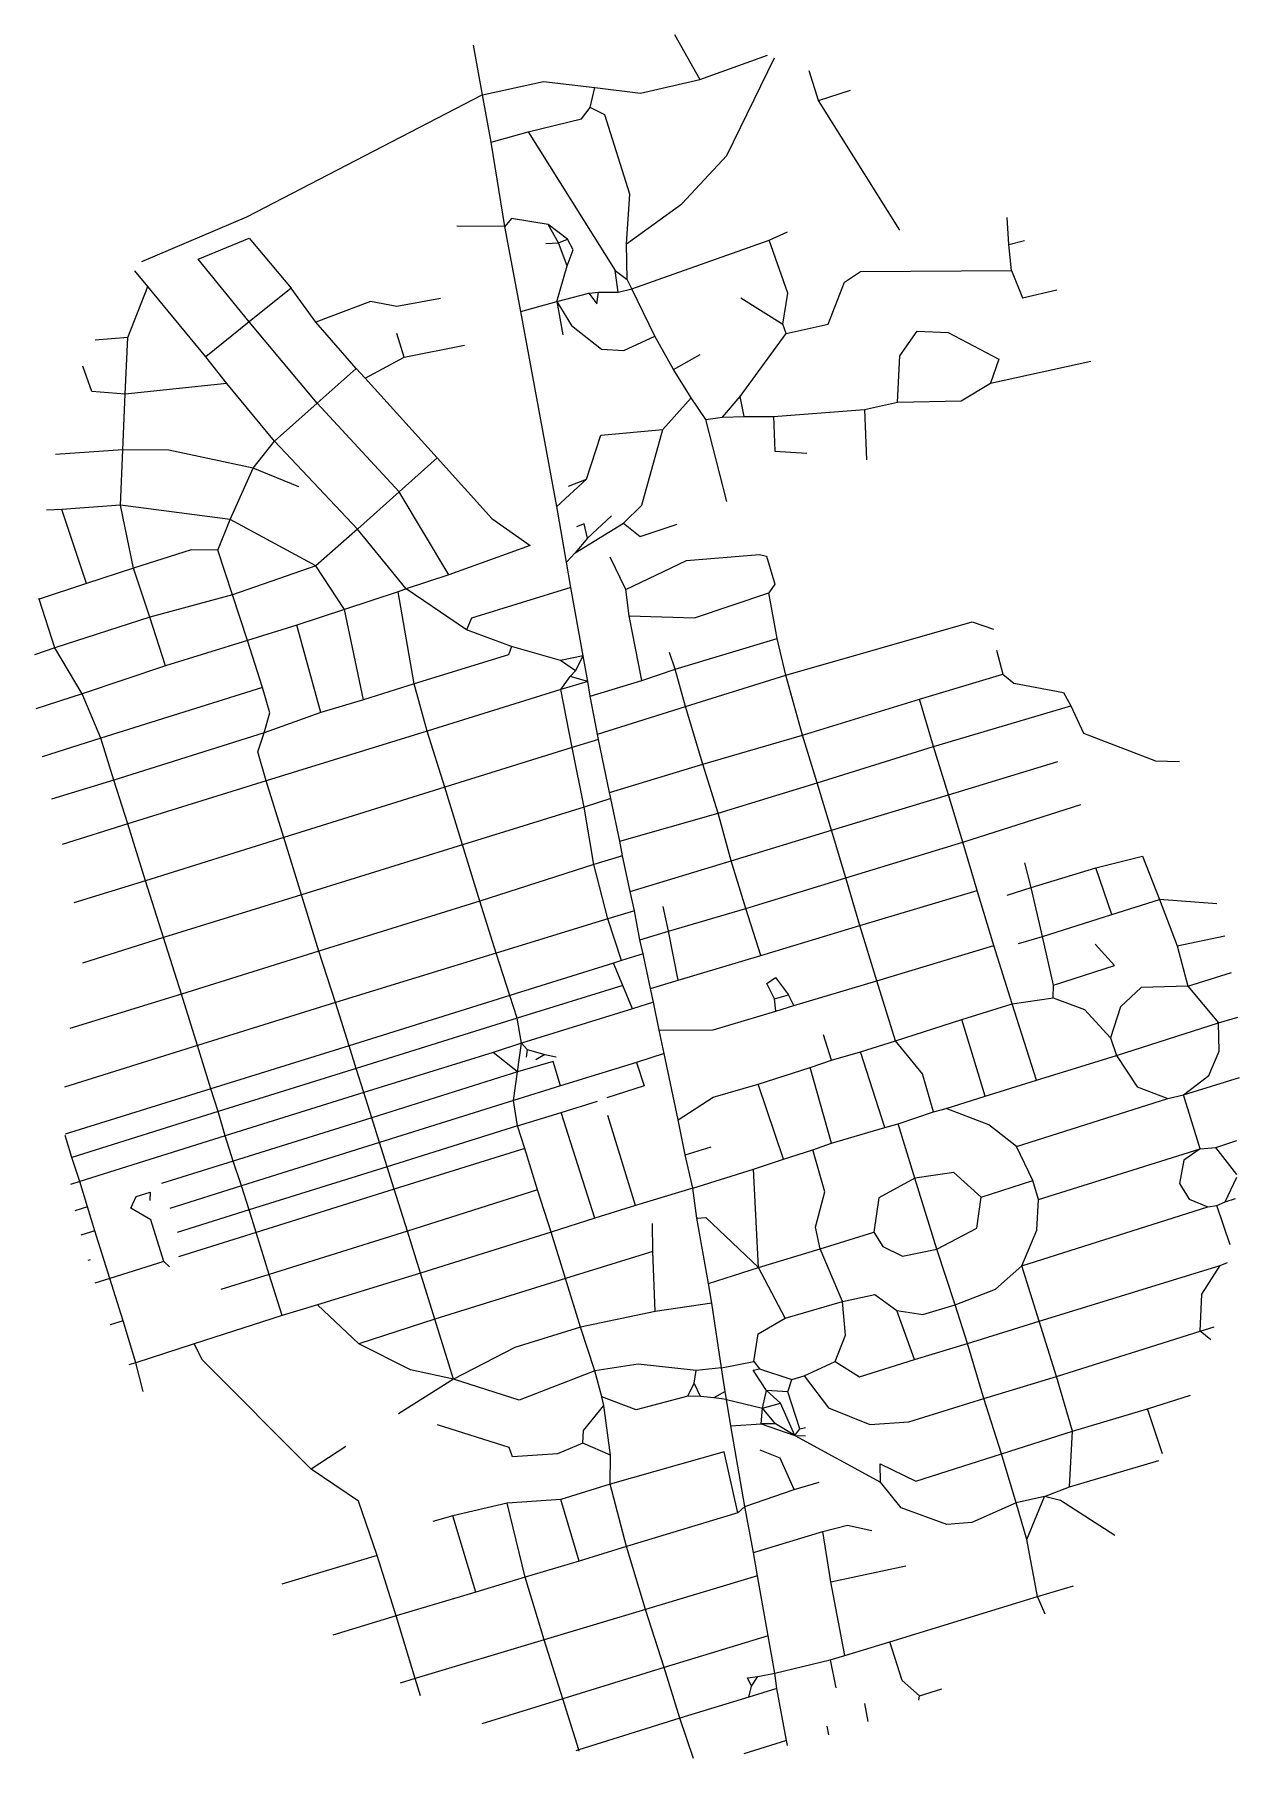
# Model space of a CAD drawing. Header units: metres. Extents: x 627423 to 629748, y 4841481 to 4844807.
import ezdxf

# ---------------------------------------------------------------- set-up
doc = ezdxf.new("R2010")
doc.units = ezdxf.units.M

msp = doc.modelspace()

# ---------------------------------------------------------------- linework, layer by layer
at = {"layer": 'ROADS'}
for points in [[(628657.8, 4844806.6), (628706.7, 4844719.7)], [(628287.8, 4844690.2), (628269.9, 4844785.8)], [(628565.3, 4844402.8), (628672, 4844479.8), (628758.9, 4844572.9), (628851.1, 4844761.6)], [(628706.7, 4844719.7), (628837.2, 4844766.4)], [(628935.7, 4844679.2), (628918, 4844736.6)], [(628287.8, 4844690.2), (628405.5, 4844716.1), (628504.4, 4844704.2)], [(628495.2, 4844665.7), (628504.4, 4844704.2)], [(628504.4, 4844704.2), (628592.5, 4844693.7), (628706.7, 4844719.7)], [(628287.8, 4844690.2), (627832.2, 4844454.4), (627629.7, 4844367.9)], [(628304.5, 4844599.1), (628287.8, 4844690.2)], [(628935.7, 4844679.2), (628997.7, 4844699.1)], [(629092.3, 4844429.3), (628935.7, 4844679.2)], [(628375.4, 4844619), (628478.7, 4844643.6), (628495.2, 4844665.7)], [(628565.3, 4844402.8), (628571.9, 4844498.7), (628523.4, 4844651.9), (628495.2, 4844665.7)], [(628304.5, 4844599.1), (628375.4, 4844619)], [(628375.4, 4844619), (628543.3, 4844351.2)], [(628330.8, 4844436.5), (628304.5, 4844599.1)], [(628330.8, 4844436.5), (628238.1, 4844436.8)], [(628414.4, 4844440.4), (628343.7, 4844451.4), (628330.8, 4844436.5)], [(628361.2, 4844272.5), (628330.8, 4844436.5)], [(628433.9, 4844404.7), (628414.4, 4844440.4)], [(628451.6, 4844411.6), (628414.4, 4844440.4)], [(629303, 4844401.6), (629299.4, 4844453.3)], [(627837.5, 4844252.7), (627739, 4844373.2), (627837.5, 4844413.7), (627918.7, 4844317.6)], [(628410, 4844403.4), (628433.9, 4844404.7)], [(628433.9, 4844404.7), (628451.6, 4844411.6)], [(628450.8, 4844360.7), (628433.9, 4844404.7)], [(628450.8, 4844360.7), (628462.6, 4844391), (628451.6, 4844411.6)], [(628566.8, 4844334.3), (628565.3, 4844402.8)], [(628575.7, 4844315.9), (628840.6, 4844409.7)], [(628840.6, 4844409.7), (628876, 4844425.7)], [(628867.1, 4844248.1), (628876.7, 4844307.5), (628840.6, 4844409.7)], [(629303, 4844401.6), (629333.2, 4844409.1)], [(629307.9, 4844351.3), (629303, 4844401.6)], [(627642, 4844320.5), (627616.7, 4844350.5)], [(628430.8, 4844291.5), (628450.8, 4844360.7)], [(628549.4, 4844309.8), (628543.3, 4844351.2)], [(628543.3, 4844351.2), (628566.8, 4844334.3)], [(628575.7, 4844315.9), (628566.8, 4844334.3)], [(628873.3, 4844229.9), (628954.5, 4844248.2), (628985.6, 4844329.2), (629016.6, 4844349.3), (629307.9, 4844351.3)], [(629307.9, 4844351.3), (629329.2, 4844298.8), (629395.7, 4844314.1)], [(627603.2, 4844221.9), (627642, 4844320.5)], [(627753.7, 4844184.6), (627642, 4844320.5)], [(627918.7, 4844317.6), (627837.5, 4844252.7)], [(627966.2, 4844251.8), (627918.7, 4844317.6)], [(628430.8, 4844291.5), (628492.7, 4844307.6)], [(628492.7, 4844307.6), (628507.8, 4844287.2), (628511.2, 4844309.6)], [(628492.7, 4844307.6), (628511.2, 4844309.6)], [(628511.2, 4844309.6), (628549.4, 4844309.8)], [(628549.4, 4844309.8), (628575.7, 4844315.9)], [(628620.3, 4844224.7), (628575.7, 4844315.9)], [(628206.8, 4844297.7), (628122.6, 4844281.7), (628071.3, 4844291.7), (627966.2, 4844251.8)], [(628361.2, 4844272.5), (628430.8, 4844291.5)], [(628430.7, 4843896.3), (628361.2, 4844272.5)], [(628430.8, 4844291.5), (628459.4, 4844245.3), (628517.1, 4844199.7), (628560.5, 4844196.8), (628620.3, 4844224.7)], [(628430.8, 4844291.5), (628442.2, 4844227.5)], [(628786, 4844298.9), (628867.1, 4844248.1)], [(627837.5, 4844252.7), (627753.7, 4844184.6)], [(627968.5, 4844095.2), (627837.5, 4844252.7)], [(628043.7, 4844162.7), (627966.2, 4844251.8)], [(628873.3, 4844229.9), (628867.1, 4844248.1)], [(627603.2, 4844221.9), (627540.3, 4844217.3)], [(627598, 4844112.9), (627603.2, 4844221.9)], [(628136.2, 4844184.5), (628122.1, 4844229.7)], [(628136.2, 4844184.5), (628253, 4844207.5)], [(628656.1, 4844160.5), (628620.3, 4844224.7)], [(628784.8, 4844108.5), (628873.3, 4844229.9)], [(629088.1, 4844097.7), (629092.3, 4844186.7), (629125.8, 4844234.2), (629185.8, 4844231.7), (629283.3, 4844180.6), (629267.6, 4844133.8)], [(627794.2, 4844133.3), (627753.7, 4844184.6)], [(628061.2, 4844143.9), (628136.2, 4844184.5)], [(628656.1, 4844160.5), (628707.2, 4844189.3)], [(629267.6, 4844133.8), (629460.9, 4844176.4)], [(627598, 4844112.9), (627533.7, 4844117.7), (627516.8, 4844167.1)], [(627968.5, 4844095.2), (628043.7, 4844162.7)], [(628061.2, 4844143.9), (628043.7, 4844162.7)], [(628200.4, 4843989.8), (628061.2, 4844143.9)], [(628690.1, 4844105.8), (628656.1, 4844160.5)], [(627593.6, 4844005.4), (627598, 4844112.9)], [(627794.2, 4844133.3), (627598, 4844112.9)], [(627886.1, 4844022.1), (627794.2, 4844133.3)], [(628635.5, 4844044.6), (628690.1, 4844105.8)], [(628718.2, 4844064.2), (628690.1, 4844105.8)], [(628750.4, 4844068.3), (628784.8, 4844108.5)], [(628792.6, 4844069.5), (628784.8, 4844108.5)], [(629088.1, 4844097.7), (629211.2, 4844100.3), (629267.6, 4844133.8)], [(627886.1, 4844022.1), (627968.5, 4844095.2)], [(628126.6, 4843924.6), (627968.5, 4844095.2)], [(628718.2, 4844064.2), (628750.4, 4844068.3)], [(628750.4, 4844068.3), (628792.6, 4844069.5)], [(628792.6, 4844069.5), (628849.1, 4844070)], [(628849.1, 4844070), (629024.6, 4844083.5)], [(628849.1, 4844070), (628851.8, 4844003), (628913.5, 4843999.2)], [(629024.6, 4844083.5), (629088.1, 4844097.7)], [(629024.6, 4844083.5), (629028.6, 4843986)], [(628488.3, 4843948.9), (628515.6, 4844033.9), (628635.5, 4844044.6)], [(628559.5, 4843864.3), (628594.6, 4843898.8), (628635.5, 4844044.6)], [(628759.2, 4843906), (628718.2, 4844064.2)], [(627593.6, 4844005.4), (627463.8, 4843996.5)], [(627589.2, 4843899), (627593.6, 4844005.4)], [(627845.3, 4843969.9), (627682.3, 4844004.9), (627593.6, 4844005.4)], [(627845.3, 4843969.9), (627886.1, 4844022.1)], [(628046.3, 4843852.4), (627886.1, 4844022.1)], [(627800.9, 4843871.4), (627845.3, 4843969.9)], [(627933.4, 4843934.3), (627845.3, 4843969.9)], [(628200.4, 4843989.8), (628126.6, 4843924.6)], [(628200.4, 4843989.8), (628305.4, 4843872.9), (628379.3, 4843821.2), (628222.3, 4843764.3)], [(628430.7, 4843896.3), (628488.3, 4843948.9)], [(628453.4, 4843935.7), (628488.3, 4843948.9)], [(628126.6, 4843924.6), (628046.3, 4843852.4)], [(628222.3, 4843764.3), (628126.6, 4843924.6)], [(627475.9, 4843890.6), (627446.2, 4843889)], [(627589.2, 4843899), (627475.9, 4843890.6)], [(627523.4, 4843747.6), (627475.9, 4843890.6)], [(627614.4, 4843777.3), (627589.2, 4843899)], [(627800.9, 4843871.4), (627589.2, 4843899)], [(627777, 4843811.8), (627800.9, 4843871.4)], [(627966.2, 4843782), (627800.9, 4843871.4)], [(628449.5, 4843789.1), (628430.7, 4843896.3)], [(628536.7, 4843878.5), (628490.1, 4843835.3)], [(628046.3, 4843852.4), (627966.2, 4843782)], [(628140, 4843737.2), (628046.3, 4843852.4)], [(628466.6, 4843807), (628559.5, 4843864.3)], [(628490.1, 4843835.3), (628483.6, 4843862.6), (628469.2, 4843857.3)], [(628559.5, 4843864.3), (628591.5, 4843838.3), (628663.3, 4843862.2)], [(627777, 4843811.8), (627725.5, 4843812.8), (627614.4, 4843777.3)], [(627805.1, 4843725.7), (627777, 4843811.8)], [(628449.5, 4843789.1), (628466.6, 4843807)], [(628490.1, 4843835.3), (628466.6, 4843807)], [(628564.2, 4843736.2), (628680.8, 4843792.1), (628821.7, 4843803.4), (628835.4, 4843800.2), (628851.2, 4843746.7), (628839.9, 4843729.8)], [(627614.4, 4843777.3), (627523.4, 4843747.6)], [(627645.7, 4843683), (627614.4, 4843777.3)], [(627966.2, 4843782), (627805.1, 4843725.7)], [(628021.2, 4843697.8), (627966.2, 4843782)], [(628457.8, 4843740.1), (628449.5, 4843789.1)], [(628564.2, 4843736.2), (628533.8, 4843798.8)], [(627523.4, 4843747.6), (627432.1, 4843717.6)], [(628140, 4843737.2), (628124.6, 4843731.7)], [(628222.3, 4843764.3), (628140, 4843737.2)], [(628256.8, 4843658.1), (628140, 4843737.2)], [(628457.8, 4843740.1), (628266.6, 4843680.9), (628256.8, 4843658.1)], [(628481.6, 4843608.3), (628457.8, 4843740.1)], [(628570.8, 4843685.2), (628564.2, 4843736.2)], [(627432.1, 4843717.6), (627431.5, 4843717.4)], [(627432.1, 4843717.6), (627431.7, 4843718.7)], [(627462.6, 4843623.4), (627432.1, 4843717.6)], [(627805.1, 4843725.7), (627645.7, 4843683)], [(627834.1, 4843638), (627805.1, 4843725.7)], [(628124.6, 4843731.7), (628021.2, 4843697.8)], [(628155.7, 4843554.1), (628124.6, 4843731.7)], [(628570.8, 4843685.2), (628696.3, 4843681.4), (628839.9, 4843729.8)], [(628855.8, 4843641.9), (628839.9, 4843729.8)], [(627645.7, 4843683), (627462.6, 4843623.4)], [(627676.3, 4843589), (627645.7, 4843683)], [(628021.2, 4843697.8), (627929.4, 4843667.4)], [(628057.8, 4843523.5), (628021.2, 4843697.8)], [(628594.6, 4843560.6), (628570.8, 4843685.2)], [(628872.6, 4843570.9), (629232.2, 4843673.9), (629273.5, 4843659.6)], [(627834.1, 4843638), (627676.3, 4843589)], [(627929.4, 4843667.4), (627834.1, 4843638)], [(627863.2, 4843547.1), (627834.1, 4843638)], [(627975.7, 4843498.7), (627929.4, 4843667.4)], [(628343.3, 4843626.1), (628256.8, 4843658.1)], [(628659, 4843582.5), (628855.8, 4843641.9)], [(628872.6, 4843570.9), (628855.8, 4843641.9)], [(627462.6, 4843623.4), (627423.3, 4843610.2)], [(627515.5, 4843535), (627462.6, 4843623.4)], [(628343.3, 4843626.1), (628337.6, 4843610.4), (628155.7, 4843554.1)], [(628438, 4843599), (628343.3, 4843626.1)], [(628481.6, 4843608.3), (628438, 4843599)], [(628467.2, 4843579.3), (628481.6, 4843608.3)], [(628490.5, 4843559), (628481.6, 4843608.3)], [(628659, 4843582.5), (628648, 4843614.7)], [(629279.2, 4843619.1), (629291.5, 4843572.9)], [(627676.3, 4843589), (627515.5, 4843535)], [(628467.2, 4843579.3), (628438, 4843599)], [(628456.5, 4843568.6), (628467.2, 4843579.3)], [(628594.6, 4843560.6), (628659, 4843582.5)], [(628679.3, 4843510.8), (628659, 4843582.5)], [(628679.3, 4843510.8), (628872.6, 4843570.9)], [(628904.8, 4843455.5), (628872.6, 4843570.9)], [(629130.7, 4843524.7), (629291.5, 4843572.9)], [(629291.5, 4843572.9), (629312.7, 4843555.5), (629408.1, 4843537.5), (629422.6, 4843511.9)], [(627863.2, 4843547.1), (627551.6, 4843449.5)], [(627866.1, 4843460), (627877.4, 4843498.3), (627863.2, 4843547.1)], [(628155.7, 4843554.1), (628057.8, 4843523.5)], [(628181, 4843463), (628155.7, 4843554.1)], [(628438.9, 4843543.4), (628181, 4843463)], [(628438.9, 4843543.4), (628456.5, 4843568.6)], [(628490.5, 4843559), (628438.9, 4843543.4)], [(628460.5, 4843431.2), (628438.9, 4843543.4)], [(628490.5, 4843559), (628456.5, 4843568.6)], [(628495.3, 4843530.7), (628490.5, 4843559)], [(628495.3, 4843530.7), (628594.6, 4843560.6)], [(627515.5, 4843535), (627426.2, 4843506)], [(627551.6, 4843449.5), (627515.5, 4843535)], [(628057.8, 4843523.5), (627975.7, 4843498.7)], [(628509.6, 4843457.3), (628495.3, 4843530.7)], [(628509.6, 4843457.3), (628679.3, 4843510.8)], [(628712.8, 4843399), (628679.3, 4843510.8)], [(628904.8, 4843455.5), (629130.7, 4843524.7)], [(629157.4, 4843433.2), (629130.7, 4843524.7)], [(629157.4, 4843433.2), (629422.6, 4843511.9)], [(629422.6, 4843511.9), (629446.9, 4843458.9), (629585.9, 4843405.7), (629632.4, 4843404.4)], [(627975.7, 4843498.7), (627866.1, 4843460)], [(627551.6, 4843449.5), (627438, 4843413.4)], [(627576.1, 4843368.7), (627551.6, 4843449.5)], [(627866.1, 4843460), (627576.1, 4843368.7)], [(627870.3, 4843367), (627854, 4843423.2), (627866.1, 4843460)], [(628181, 4843463), (627870.3, 4843367)], [(628215.1, 4843354.8), (628181, 4843463)], [(628511.3, 4843446.8), (628460.5, 4843431.2)], [(628511.3, 4843446.8), (628509.6, 4843457.3)], [(628532.5, 4843344.8), (628511.3, 4843446.8)], [(628712.8, 4843399), (628904.8, 4843455.5)], [(628933.3, 4843363.5), (628904.8, 4843455.5)], [(628460.5, 4843431.2), (628215.1, 4843354.8)], [(628483.7, 4843316.5), (628460.5, 4843431.2)], [(628933.3, 4843363.5), (629157.4, 4843433.2)], [(629186.4, 4843340.4), (629157.4, 4843433.2)], [(629186.4, 4843340.4), (629397.1, 4843404.2)], [(628532.5, 4843344.8), (628712.8, 4843399)], [(628742.3, 4843304.8), (628712.8, 4843399)], [(627576.1, 4843368.7), (627455.9, 4843331.7)], [(627603.3, 4843283.9), (627576.1, 4843368.7)], [(627870.3, 4843367), (627603.3, 4843283.9)], [(627904.1, 4843258), (627870.3, 4843367)], [(628215.1, 4843354.8), (627904.1, 4843258)], [(628249.1, 4843243.7), (628215.1, 4843354.8)], [(628535, 4843333), (628532.5, 4843344.8)], [(628742.3, 4843304.8), (628933.3, 4843363.5)], [(628960.6, 4843271.8), (628933.3, 4843363.5)], [(628960.6, 4843271.8), (629186.4, 4843340.4)], [(629214.2, 4843248.7), (629186.4, 4843340.4)], [(628483.7, 4843316.5), (628249.1, 4843243.7)], [(628535, 4843333), (628483.7, 4843316.5)], [(628502.2, 4843205.6), (628483.7, 4843316.5)], [(628552.2, 4843250.5), (628535, 4843333)], [(628552.2, 4843250.5), (628742.3, 4843304.8)], [(628767.3, 4843212.6), (628742.3, 4843304.8)], [(629214.2, 4843248.7), (629441.7, 4843321.3)], [(627603.3, 4843283.9), (627476.5, 4843244.2)], [(627637.2, 4843174.3), (627603.3, 4843283.9)], [(628767.3, 4843212.6), (628960.6, 4843271.8)], [(628988.5, 4843180), (628960.6, 4843271.8)], [(627904.1, 4843258), (627637.2, 4843174.3)], [(627938.6, 4843147.1), (627904.1, 4843258)], [(628249.1, 4843243.7), (627938.6, 4843147.1)], [(628282.6, 4843134.9), (628249.1, 4843243.7)], [(628557.9, 4843222.6), (628552.2, 4843250.5)], [(628988.5, 4843180), (629214.2, 4843248.7)], [(629241.7, 4843155.9), (629214.2, 4843248.7)], [(628502.2, 4843205.6), (628282.6, 4843134.9)], [(628557.9, 4843222.6), (628502.2, 4843205.6)], [(628529.1, 4843100.8), (628502.2, 4843205.6)], [(628572.7, 4843153.4), (628557.9, 4843222.6)], [(628572.7, 4843153.4), (628767.3, 4843212.6)], [(628795.4, 4843121), (628767.3, 4843212.6)], [(629346, 4843161.5), (629334, 4843209)], [(629470.7, 4843199.1), (629560.9, 4843222), (629593.6, 4843138)], [(627637.2, 4843174.3), (627499, 4843131.6)], [(627672.5, 4843064.7), (627637.2, 4843174.3)], [(628795.4, 4843121), (628988.5, 4843180)], [(629015.7, 4843088.3), (628988.5, 4843180)], [(629346, 4843161.5), (629470.7, 4843199.1)], [(629501.5, 4843109.3), (629470.7, 4843199.1)], [(627938.6, 4843147.1), (627672.5, 4843064.7)], [(627971.9, 4843038.8), (627938.6, 4843147.1)], [(628580.6, 4843116.1), (628572.7, 4843153.4)], [(629015.7, 4843088.3), (629241.7, 4843155.9)], [(629274, 4843049.5), (629241.7, 4843155.9)], [(629299.5, 4843146.9), (629346, 4843161.5)], [(629367.7, 4843066.9), (629346, 4843161.5)], [(629501.5, 4843109.3), (629593.6, 4843138)], [(629593.6, 4843138), (629627.7, 4843049.1)], [(629704.2, 4843130.1), (629593.6, 4843138)], [(628282.6, 4843134.9), (627971.9, 4843038.8)], [(628314.2, 4843034.5), (628282.6, 4843134.9)], [(628580.6, 4843116.1), (628529.1, 4843100.8)], [(628591.1, 4843060.7), (628580.6, 4843116.1)], [(628646.2, 4843077), (628635.8, 4843125)], [(628646.2, 4843077), (628795.4, 4843121)], [(628824.2, 4843030), (628795.4, 4843121)], [(629367.7, 4843066.9), (629501.5, 4843109.3)], [(628529.1, 4843100.8), (628314.2, 4843034.5)], [(628555.4, 4843020.5), (628529.1, 4843100.8)], [(628591.1, 4843060.7), (628646.2, 4843077)], [(628664.8, 4842982.9), (628646.2, 4843077)], [(628824.2, 4843030), (629015.7, 4843088.3)], [(629048.4, 4842981.7), (629015.7, 4843088.3)], [(627672.5, 4843064.7), (627516.1, 4843015.7)], [(627706.9, 4842955.7), (627672.5, 4843064.7)], [(627971.9, 4843038.8), (627706.9, 4842955.7)], [(628004.1, 4842939.4), (627971.9, 4843038.8)], [(628597.8, 4843033.2), (628591.1, 4843060.7)], [(629048.4, 4842981.7), (629274, 4843049.5)], [(629309.3, 4842937.1), (629274, 4843049.5)], [(629321.5, 4843053.1), (629367.7, 4843066.9)], [(629389.2, 4842972.9), (629367.7, 4843066.9)], [(629389.2, 4842972.9), (629507, 4843011), (629469.6, 4843052.3)], [(629627.7, 4843049.1), (629719.4, 4843068.1)], [(629627.7, 4843049.1), (629647.9, 4842971.3)], [(628314.2, 4843034.5), (628004.1, 4842939.4)], [(628340.5, 4842953.2), (628314.2, 4843034.5)], [(628540.3, 4843015.7), (628340.5, 4842953.2)], [(628555.4, 4843020.5), (628540.3, 4843015.7)], [(628558.2, 4842972.7), (628540.3, 4843015.7)], [(628597.8, 4843033.2), (628555.4, 4843020.5)], [(628611.6, 4842966.5), (628597.8, 4843033.2)], [(628664.8, 4842982.9), (628824.2, 4843030)], [(628558.2, 4842972.7), (628354.3, 4842909.6)], [(628576.6, 4842927.7), (628558.2, 4842972.7)], [(628611.6, 4842966.5), (628664.8, 4842982.9)], [(628850.6, 4842946.7), (628835.8, 4842976.5), (628853, 4842987.8), (628877.8, 4842954.6)], [(628888.3, 4842933.8), (629048.4, 4842981.7)], [(629084.1, 4842865.6), (629048.4, 4842981.7)], [(629388.6, 4842948.6), (629389.2, 4842972.9)], [(629647.9, 4842971.3), (629558.4, 4842968.4), (629518.6, 4842931.2), (629499.2, 4842871.4)], [(629647.9, 4842971.3), (629732.6, 4842997.4)], [(629647.9, 4842971.3), (629707.5, 4842900.1)], [(627706.9, 4842955.7), (627491.4, 4842889.7)], [(627737.8, 4842856.5), (627706.9, 4842955.7)], [(628004.1, 4842939.4), (627737.8, 4842856.5)], [(628030.4, 4842855.9), (628004.1, 4842939.4)], [(628340.5, 4842953.2), (628030.4, 4842855.9)], [(628354.3, 4842909.6), (628340.5, 4842953.2)], [(628617.2, 4842940.4), (628576.6, 4842927.7)], [(628617.2, 4842940.4), (628611.6, 4842966.5)], [(628628.5, 4842886.4), (628617.2, 4842940.4)], [(628850.6, 4842946.7), (628877.8, 4842954.6)], [(628853.5, 4842923.2), (628850.6, 4842946.7)], [(628888.3, 4842933.8), (628877.8, 4842954.6)], [(629309.3, 4842937.1), (629388.6, 4842948.6)], [(629388.6, 4842948.6), (629448.7, 4842925.8), (629499.2, 4842871.4)], [(628354.3, 4842909.6), (628043.8, 4842812.3)], [(628362.7, 4842861.1), (628354.3, 4842909.6)], [(628576.6, 4842927.7), (628362.7, 4842861.1)], [(628628.5, 4842886.4), (628732.3, 4842886.9), (628853.5, 4842923.2)], [(628853.5, 4842923.2), (628888.3, 4842933.8)], [(629084.1, 4842865.6), (629211.9, 4842906.8)], [(629211.9, 4842906.8), (629309.3, 4842937.1)], [(629257.3, 4842758.7), (629211.9, 4842906.8)], [(629356.1, 4842790), (629309.3, 4842937.1)], [(629707.5, 4842900.1), (629744.7, 4842911.4)], [(628638.1, 4842841.1), (628628.5, 4842886.4)], [(628961, 4842828.1), (628945.2, 4842877.5)], [(629499.2, 4842871.4), (629510.3, 4842837.1)], [(629510.3, 4842837.1), (629707.5, 4842900.1)], [(629640, 4842761.6), (629688.5, 4842798.7), (629708.7, 4842845.9), (629707.5, 4842900.1)], [(627737.8, 4842856.5), (627481.3, 4842776.1)], [(627763.7, 4842772.9), (627737.8, 4842856.5)], [(628030.4, 4842855.9), (627763.7, 4842772.9)], [(628043.8, 4842812.3), (628030.4, 4842855.9)], [(628308.2, 4842843.2), (628058.4, 4842765.8)], [(628362.7, 4842861.1), (628308.2, 4842843.2)], [(628355.3, 4842806), (628308.2, 4842843.2)], [(628355.3, 4842806), (628362.7, 4842861.1)], [(628362.7, 4842861.1), (628373.8, 4842849.1)], [(628373.8, 4842849.1), (628372.1, 4842834.4)], [(628373.8, 4842849.1), (628407.5, 4842839)], [(628407.5, 4842839), (628390.6, 4842829.3)], [(628407.5, 4842839), (628429.7, 4842834.9)], [(628638.1, 4842841.1), (628584.9, 4842823.9)], [(628665, 4842713.1), (628638.1, 4842841.1)], [(628961, 4842828.1), (629016.9, 4842844.7)], [(629016.9, 4842844.7), (629084.1, 4842865.6)], [(629063.8, 4842698.7), (629016.9, 4842844.7)], [(629157.4, 4842728.5), (629136.3, 4842802.1), (629084.1, 4842865.6)], [(628043.8, 4842812.3), (627777.6, 4842729.3)], [(628058.4, 4842765.8), (628043.8, 4842812.3)], [(628355.3, 4842806), (628074, 4842717)], [(628347.6, 4842750.6), (628355.3, 4842806)], [(628438.1, 4842778.8), (628424.1, 4842826), (628355.3, 4842806)], [(628584.9, 4842823.9), (628438.1, 4842778.8)], [(628584.9, 4842823.9), (628599.1, 4842778.7), (628527.4, 4842755.7)], [(628819.2, 4842782.3), (628919.6, 4842814.5)], [(628919.6, 4842814.5), (628961, 4842828.1)], [(628960.6, 4842668.2), (628919.6, 4842814.5)], [(629356.1, 4842790), (629510.3, 4842837.1)], [(629510.3, 4842837.1), (629550.2, 4842777.2), (629609.7, 4842754.6)], [(627763.7, 4842772.9), (627482.3, 4842685.5)], [(627777.6, 4842729.3), (627763.7, 4842772.9)], [(628438.1, 4842778.8), (628347.6, 4842750.6)], [(628665, 4842713.1), (628732.7, 4842757), (628819.2, 4842782.3)], [(628868, 4842637.3), (628819.2, 4842782.3)], [(629257.3, 4842758.7), (629356.1, 4842790)], [(629640, 4842761.6), (629747.9, 4842795.2)], [(628058.4, 4842765.8), (627791, 4842682.5)], [(628074, 4842717), (628058.4, 4842765.8)], [(628347.6, 4842750.6), (628089, 4842669.3)], [(628355.2, 4842701.8), (628347.6, 4842750.6)], [(628439.5, 4842727.6), (628509.4, 4842749.5)], [(629181.8, 4842734.9), (629257.3, 4842758.7)], [(629317.6, 4842661.6), (629609.7, 4842754.6)], [(629609.7, 4842754.6), (629640, 4842761.6)], [(629671.8, 4842657.1), (629640, 4842761.6)], [(627777.6, 4842729.3), (627495.6, 4842640.8)], [(627791, 4842682.5), (627777.6, 4842729.3)], [(628074, 4842717), (627806.4, 4842633.4)], [(628089, 4842669.3), (628074, 4842717)], [(628355.2, 4842701.8), (628439.5, 4842727.6)], [(628504.4, 4842523.4), (628439.5, 4842727.6)], [(628582.6, 4842547.9), (628529.2, 4842721.9)], [(628678.5, 4842645.5), (628665, 4842713.1)], [(629063.8, 4842698.7), (629089.7, 4842705.6)], [(629089.7, 4842705.6), (629157.4, 4842728.5)], [(629121.6, 4842600.8), (629089.7, 4842705.6)], [(629157.4, 4842728.5), (629181.8, 4842734.9)], [(629317.6, 4842661.6), (629264.2, 4842703.6), (629181.8, 4842734.9)], [(627495.6, 4842640.8), (627482.5, 4842682.8)], [(627791, 4842682.5), (627510.6, 4842594.3)], [(627806.4, 4842633.4), (627791, 4842682.5)], [(628355.2, 4842701.8), (628103.6, 4842622.5)], [(628369.3, 4842657.7), (628355.2, 4842701.8)], [(628960.6, 4842668.2), (629063.8, 4842698.7)], [(629702.5, 4842660.2), (629742.4, 4842673.2)], [(627510.6, 4842594.3), (627495.6, 4842640.8)], [(628089, 4842669.3), (627822.5, 4842585.7)], [(628103.6, 4842622.5), (628089, 4842669.3)], [(628369.3, 4842657.7), (628117.3, 4842579.5)], [(628393.5, 4842578.4), (628369.3, 4842657.7)], [(628678.5, 4842645.5), (628728.9, 4842661.4)], [(628693.3, 4842581.7), (628678.5, 4842645.5)], [(628868, 4842637.3), (628924.6, 4842655.5)], [(628924.6, 4842655.5), (628960.6, 4842668.2)], [(628938.7, 4842464.7), (628929.7, 4842506), (628948.2, 4842574.6), (628924.6, 4842655.5)], [(629349, 4842596.3), (629317.6, 4842661.6)], [(629360.2, 4842559.9), (629671.8, 4842657.1)], [(629671.8, 4842657.1), (629640.3, 4842635.4), (629632, 4842590.6), (629650.8, 4842560.1), (629686.5, 4842545.2)], [(629671.8, 4842657.1), (629702.5, 4842660.2)], [(629742.7, 4842607.8), (629702.5, 4842660.2)], [(627806.4, 4842633.4), (627668.4, 4842590.4)], [(627822.5, 4842585.7), (627806.4, 4842633.4)], [(628103.6, 4842622.5), (627837.4, 4842539.4)], [(628117.3, 4842579.5), (628103.6, 4842622.5)], [(628693.3, 4842581.7), (628810.6, 4842618.3)], [(628810.6, 4842618.3), (628868, 4842637.3)], [(628819.7, 4842428.4), (628810.6, 4842618.3)], [(629249.4, 4842564), (629196.5, 4842611.8), (629121.6, 4842600.8)], [(627510.6, 4842594.3), (627492.6, 4842588.5)], [(627525.5, 4842545.3), (627510.6, 4842594.3)], [(627672.7, 4842440.2), (627647.8, 4842520.5), (627609.4, 4842543.2), (627619.6, 4842565.4), (627646.7, 4842573.9), (627646, 4842557.8)], [(627822.5, 4842585.7), (627684.1, 4842542.5)], [(627837.4, 4842539.4), (627822.5, 4842585.7)], [(628117.3, 4842579.5), (627850.8, 4842495.8)], [(628142.7, 4842498.6), (628117.3, 4842579.5)], [(628393.5, 4842578.4), (628142.7, 4842498.6)], [(628419.8, 4842496.9), (628393.5, 4842578.4)], [(628693.3, 4842581.7), (628582.6, 4842547.9)], [(628700.8, 4842523.6), (628693.3, 4842581.7)], [(629121.6, 4842600.8), (629052.4, 4842562.7), (629042.4, 4842496.6)], [(629164, 4842463.7), (629121.6, 4842600.8)], [(629249.4, 4842564), (629349, 4842596.3)], [(629360.2, 4842559.9), (629349, 4842596.3)], [(629720.1, 4842555.2), (629742.5, 4842602.5)], [(627525.5, 4842545.3), (627501, 4842537.6)], [(627539.9, 4842499.2), (627525.5, 4842545.3)], [(627837.4, 4842539.4), (627698.8, 4842496.1)], [(627850.8, 4842495.8), (627837.4, 4842539.4)], [(628582.6, 4842547.9), (628504.4, 4842523.4)], [(629164, 4842463.7), (629240.9, 4842504.1), (629249.4, 4842564)], [(629327.9, 4842431.9), (629357, 4842500.8), (629360.2, 4842559.9)], [(629327.9, 4842431.9), (629686.5, 4842545.2)], [(629686.5, 4842545.2), (629704.4, 4842548.3)], [(629704.4, 4842548.3), (629720.1, 4842555.2)], [(629729.7, 4842472), (629704.4, 4842548.3)], [(629720.1, 4842555.2), (629740.3, 4842561.3)], [(628504.4, 4842523.4), (628419.8, 4842496.9)], [(628616.2, 4842459.3), (628615.4, 4842513.1)], [(628700.8, 4842523.6), (628718.1, 4842525.1), (628819.7, 4842428.4)], [(628723.4, 4842397.5), (628700.8, 4842523.6)], [(627539.9, 4842499.2), (627513, 4842490.6)], [(627568.6, 4842407.6), (627539.9, 4842499.2)], [(627850.8, 4842495.8), (627700.9, 4842449.3)], [(627876.3, 4842415.3), (627850.8, 4842495.8)], [(628142.7, 4842498.6), (627876.3, 4842415.3)], [(628168.1, 4842417.7), (628142.7, 4842498.6)], [(628419.8, 4842496.9), (628168.1, 4842417.7)], [(628447.7, 4842407.4), (628419.8, 4842496.9)], [(628938.7, 4842464.7), (629042.4, 4842496.6)], [(629042.4, 4842496.6), (629060.1, 4842468.7), (629097.8, 4842450.3), (629164, 4842463.7)], [(627530.6, 4842443.5), (627526, 4842442.1)], [(627672.7, 4842440.2), (627568.6, 4842407.6)], [(627672.7, 4842440.2), (627683.9, 4842429.8)], [(628616.2, 4842459.3), (628447.7, 4842407.4)], [(628620.7, 4842343.6), (628616.2, 4842459.3)], [(628819.7, 4842428.4), (628938.7, 4842464.7)], [(628982.1, 4842363), (628938.7, 4842464.7)], [(629199.6, 4842356.5), (629164, 4842463.7)], [(627568.6, 4842407.6), (627539.7, 4842398.6)], [(627594.3, 4842325.6), (627568.6, 4842407.6)], [(627876.3, 4842415.3), (627782.5, 4842386.2)], [(627900.8, 4842335.9), (627876.3, 4842415.3)], [(628168.1, 4842417.7), (627969.4, 4842356.3)], [(628195.7, 4842329), (628168.1, 4842417.7)], [(628447.7, 4842407.4), (628195.7, 4842329)], [(628476.9, 4842313.7), (628447.7, 4842407.4)], [(628723.4, 4842397.5), (628819.7, 4842428.4)], [(628871.1, 4842330.9), (628819.7, 4842428.4)], [(629199.6, 4842356.5), (629277.1, 4842387), (629327.9, 4842431.9)], [(629361.3, 4842325.3), (629327.9, 4842431.9)], [(629361.3, 4842325.3), (629710.6, 4842432.5)], [(629672, 4842305.9), (629675.4, 4842377.1), (629710.6, 4842432.5)], [(629710.6, 4842432.5), (629724.6, 4842438.1)], [(628729.8, 4842359.7), (628723.4, 4842397.5)], [(628982.1, 4842363), (629044.2, 4842376.3), (629087, 4842345.3)], [(627969.4, 4842356.3), (627900.8, 4842335.9)], [(628048.8, 4842281.2), (627969.4, 4842356.3)], [(628620.7, 4842343.6), (628476.9, 4842313.7)], [(628729.8, 4842359.7), (628620.7, 4842343.6)], [(628748.4, 4842234.8), (628729.8, 4842359.7)], [(628871.1, 4842330.9), (628982.1, 4842363)], [(628967.7, 4842247.2), (628988.1, 4842298), (628982.1, 4842363)], [(629087, 4842345.3), (629137.3, 4842337.7), (629199.6, 4842356.5)], [(629120.8, 4842251.1), (629087, 4842345.3)], [(629222.9, 4842282.1), (629199.6, 4842356.5)], [(627594.3, 4842325.6), (627569.6, 4842318)], [(627618.9, 4842244.9), (627594.3, 4842325.6)], [(627900.8, 4842335.9), (627731.4, 4842281.5)], [(628195.7, 4842329), (628048.8, 4842281.2)], [(628231.3, 4842213.1), (628195.7, 4842329)], [(628476.9, 4842313.7), (628350, 4842274.1), (628231.3, 4842213.1)], [(628504.1, 4842228.9), (628476.9, 4842313.7)], [(628810.8, 4842247.5), (628819.3, 4842300.6), (628871.1, 4842330.9)], [(629222.9, 4842282.1), (629361.3, 4842325.3)], [(629395.1, 4842218), (629361.3, 4842325.3)], [(629395.1, 4842218), (629672, 4842305.9)], [(629672, 4842305.9), (629698.9, 4842314)], [(629692.5, 4842289.3), (629672, 4842305.9)], [(627731.4, 4842281.5), (627618.9, 4842244.9)], [(627957, 4842039.5), (627747.1, 4842249.7), (627731.4, 4842281.5)], [(628231.3, 4842213.1), (628148.6, 4842231.4), (628048.8, 4842281.2)], [(629120.8, 4842251.1), (629222.9, 4842282.1)], [(629254.7, 4842175.7), (629222.9, 4842282.1)], [(627618.9, 4842244.9), (627605.2, 4842240.8)], [(627633, 4842189.4), (627618.9, 4842244.9)], [(628699.6, 4842229.6), (628588, 4842242.2), (628504.1, 4842228.9)], [(628748.4, 4842234.8), (628810.8, 4842247.5)], [(628810.8, 4842247.5), (628821.9, 4842233.2)], [(628908, 4842219.7), (628967.7, 4842247.2)], [(628967.7, 4842247.2), (629014.5, 4842217.8), (629120.8, 4842251.1)], [(628231.3, 4842213.1), (628125.5, 4842146)], [(628504.1, 4842228.9), (628358.2, 4842172.9), (628231.3, 4842213.1)], [(628517.8, 4842178.9), (628504.1, 4842228.9)], [(628695.6, 4842205.7), (628699.6, 4842229.6)], [(628748.4, 4842234.8), (628699.6, 4842229.6)], [(628755.7, 4842189.2), (628748.4, 4842234.8)], [(628835.5, 4842191.3), (628809.4, 4842230.5), (628821.9, 4842233.2)], [(628821.9, 4842233.2), (628884.4, 4842212.7)], [(628876.4, 4842188.7), (628884.4, 4842212.7)], [(628884.4, 4842212.7), (628908, 4842219.7)], [(628908, 4842219.7), (628954.9, 4842157.8), (629034.5, 4842126), (629110, 4842130.8), (629254.7, 4842175.7)], [(629254.7, 4842175.7), (629395.1, 4842218)], [(629425.4, 4842112.6), (629395.1, 4842218)], [(628683.7, 4842180.6), (628584.2, 4842153.7), (628517.8, 4842178.9)], [(628521.5, 4842162.3), (628517.8, 4842178.9)], [(628683.7, 4842180.6), (628695.6, 4842205.7)], [(628708.3, 4842180), (628683.7, 4842180.6)], [(628708.3, 4842180), (628695.6, 4842205.7)], [(628734, 4842177.1), (628708.3, 4842180)], [(628755.7, 4842189.2), (628734, 4842177.1)], [(628758.1, 4842174.2), (628734, 4842177.1)], [(628758.1, 4842174.2), (628755.7, 4842189.2)], [(628766.3, 4842123.1), (628758.1, 4842174.2)], [(628758.1, 4842174.2), (628827.4, 4842157)], [(628827.4, 4842157), (628835.5, 4842191.3)], [(628862.5, 4842166.6), (628835.5, 4842191.3)], [(628876.4, 4842188.7), (628835.5, 4842191.3)], [(628899.5, 4842117.3), (628876.4, 4842188.7)], [(629288.9, 4842069.1), (629254.7, 4842175.7)], [(629570.2, 4842156), (629653.6, 4842182.5)], [(628481.1, 4842089.7), (628482.1, 4842114.3), (628521.5, 4842162.3)], [(628534.7, 4842066.3), (628521.5, 4842162.3)], [(628824.8, 4842126.8), (628827.4, 4842157)], [(628827.4, 4842157), (628862.5, 4842166.6)], [(628852.8, 4842126.8), (628827.4, 4842157)], [(628890, 4842104.7), (628862.5, 4842166.6)], [(629425.4, 4842112.6), (629570.2, 4842156)], [(629599, 4842069.2), (629570.2, 4842156)], [(628481.1, 4842089.7), (628432.3, 4842069.4), (628345.5, 4842063.3), (628339.3, 4842081.3), (628200.8, 4842125.2)], [(628766.3, 4842123.1), (628824.8, 4842126.8)], [(628793.7, 4841967.6), (628766.3, 4842123.1)], [(628824.8, 4842126.8), (628890, 4842104.7)], [(628852.8, 4842126.8), (628824.8, 4842126.8)], [(628890, 4842104.7), (628852.8, 4842126.8)], [(628890, 4842104.7), (628899.5, 4842117.3)], [(628899.5, 4842117.3), (628910.5, 4842119.7)], [(629288.9, 4842069.1), (629425.4, 4842112.6)], [(629419.9, 4842005.4), (629425.4, 4842112.6)], [(628024.2, 4842083.2), (627957, 4842039.5)], [(628534.7, 4842066.3), (628481.1, 4842089.7)], [(628888.7, 4842000.2), (628861.6, 4842060.7), (628823.5, 4842076.4)], [(628890, 4842104.7), (629055.1, 4842014.6)], [(628890, 4842104.7), (628910.9, 4842103.8)], [(628779.9, 4841955.4), (628753.6, 4842072.9), (628534.1, 4842010.3)], [(628534.1, 4842010.3), (628534.7, 4842066.3)], [(629055.1, 4842014.6), (629054.9, 4842050.1), (629123.2, 4842016.2), (629288.9, 4842069.1)], [(629317.3, 4841974.4), (629288.9, 4842069.1)], [(629419.9, 4842005.4), (629592.5, 4842056.1)], [(628084.1, 4841873.2), (628048.3, 4841977.6), (627957, 4842039.5)], [(628534.1, 4842010.3), (628438.5, 4841980.8)], [(628565.2, 4841890.7), (628534.1, 4842010.3)], [(628888.7, 4842000.2), (628936.8, 4842014.5)], [(629317.3, 4841974.4), (629231.7, 4841936.6), (629183, 4841932.9), (629095.5, 4841965), (629055.1, 4842014.6)], [(628335.2, 4841973.7), (628230.3, 4841949.6)], [(628438.5, 4841980.8), (628335.2, 4841973.7)], [(628369.8, 4841831.1), (628335.2, 4841973.7)], [(628474, 4841862.4), (628438.5, 4841980.8)], [(628793.7, 4841967.6), (628888.7, 4842000.2)], [(629371.5, 4841986.9), (629317.3, 4841974.4)], [(629337.9, 4841903.8), (629317.3, 4841974.4)], [(629337.9, 4841903.8), (629371.5, 4841986.9)], [(629371.5, 4841986.9), (629419.9, 4842005.4)], [(629507.1, 4841911.9), (629402.7, 4841979.3), (629371.5, 4841986.9)], [(628230.3, 4841949.6), (628191.5, 4841938.6)], [(628274.6, 4841802.3), (628230.3, 4841949.6)], [(628779.9, 4841955.4), (628565.2, 4841890.7)], [(628793.7, 4841967.6), (628779.9, 4841955.4)], [(628810.3, 4841878.9), (628793.7, 4841967.6)], [(628810.3, 4841878.9), (628943.8, 4841919.5)], [(628943.8, 4841919.5), (628991.8, 4841931.6), (629038.5, 4841921.2)], [(628959.8, 4841822), (628943.8, 4841919.5)], [(628565.2, 4841890.7), (628474, 4841862.4)], [(628602.1, 4841769), (628565.2, 4841890.7)], [(628818.1, 4841833.5), (628810.3, 4841878.9)], [(629357.9, 4841793.9), (629337.9, 4841903.8)], [(628084.1, 4841873.2), (627900.4, 4841817.8)], [(628120.9, 4841756.4), (628084.1, 4841873.2)], [(628474, 4841862.4), (628369.8, 4841831.1)], [(628959.8, 4841822), (629104.5, 4841852.8)], [(628369.8, 4841831.1), (628274.6, 4841802.3)], [(628406.5, 4841710.2), (628369.8, 4841831.1)], [(628818.1, 4841833.5), (628602.1, 4841769)], [(628838.3, 4841718.2), (628818.1, 4841833.5)], [(628986.5, 4841680.2), (628959.8, 4841822)], [(629357.9, 4841793.9), (629427.4, 4841814.8)], [(628274.6, 4841802.3), (628120.9, 4841756.4)], [(629073.1, 4841706.5), (629357.9, 4841793.9)], [(629372.9, 4841760.1), (629357.9, 4841793.9)], [(628120.9, 4841756.4), (627999, 4841719.1)], [(628157.6, 4841635.5), (628120.9, 4841756.4)], [(628602.1, 4841769), (628406.5, 4841710.2)], [(628638.1, 4841657.1), (628602.1, 4841769)], [(628406.5, 4841710.2), (628157.6, 4841635.5)], [(628442.6, 4841596.5), (628406.5, 4841710.2)], [(628838.3, 4841718.2), (628638.1, 4841657.1)], [(628851.5, 4841645.9), (628838.3, 4841718.2)], [(628958.4, 4841671.7), (628986.5, 4841680.2)], [(628986.5, 4841680.2), (629073.1, 4841706.5)], [(629130.4, 4841602.2), (629097.1, 4841632.1), (629073.1, 4841706.5)], [(628638.1, 4841657.1), (628442.6, 4841596.5)], [(628668.5, 4841559.1), (628638.1, 4841657.1)], [(628819, 4841639.4), (628851.5, 4841645.9)], [(628851.5, 4841645.9), (628958.4, 4841671.7)], [(628855.4, 4841616.5), (628851.5, 4841645.9)], [(628958.4, 4841671.7), (628969.4, 4841617.7)], [(628157.6, 4841635.5), (628128.6, 4841626.6)], [(628168, 4841602.6), (628157.6, 4841635.5)], [(628806.5, 4841621.2), (628798.8, 4841637), (628819, 4841639.4)], [(628801.3, 4841600), (628806.5, 4841621.2)], [(628855.4, 4841616.5), (628801.3, 4841600)], [(628806.5, 4841621.2), (628819, 4841639.4)], [(628874, 4841516.3), (628855.4, 4841616.5)], [(629130.4, 4841602.2), (629173.5, 4841615.9)], [(628442.6, 4841596.5), (628286.1, 4841548.5)], [(628473.1, 4841498.2), (628442.6, 4841596.5)], [(628801.3, 4841600), (628668.5, 4841559.1)], [(629031.6, 4841553), (629025.3, 4841587.8)], [(629129.5, 4841594.1), (629130.4, 4841602.2)], [(628668.5, 4841559.1), (628473.1, 4841498.2)], [(628694.6, 4841481.5), (628668.5, 4841559.1)], [(628955.7, 4841527.3), (628952.7, 4841543.6)], [(628874, 4841516.3), (628791.6, 4841490.7)], [(628875.7, 4841506.3), (628874, 4841516.3)], [(628473.1, 4841498.2), (628467.8, 4841496.6)], [(628473.9, 4841495.6), (628473.1, 4841498.2)]]:
    msp.add_lwpolyline(points, dxfattribs=at)

doc.saveas('drawing.dxf')
